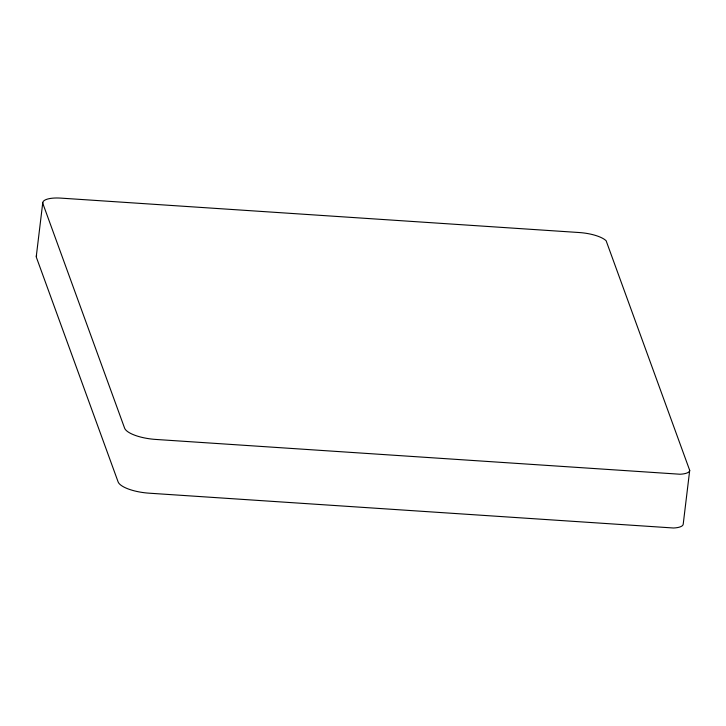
<?xml version="1.0" encoding="UTF-8"?>
<svg xmlns="http://www.w3.org/2000/svg" width="726" height="726" viewBox="0 0 726 726"><rect width="100%" height="100%" fill="white"/><g stroke="black" fill="none" stroke-linecap="round" stroke-linejoin="round"><path stroke-width="1.09" d="M36.3 256.269L42.78 202.509M689.7 470.366A16.843 5.481 6.9 0 1 680.008 474.232L155.663 439.43A28.024 9.12 6.9 0 1 124.591 428.122L42.789 203.362A20.7 6.734 6.9 0 1 60.757 198.116L579.284 232.538A25.519 8.304 6.9 0 1 606.128 240.751L689.7 470.366L683.22 524.127A16.843 5.481 6.9 0 1 673.528 528.002L149.193 493.19A28.024 9.12 6.9 0 1 118.111 481.882L36.309 257.122A20.7 6.734 6.9 0 1 36.618 255.452"/></g></svg>
